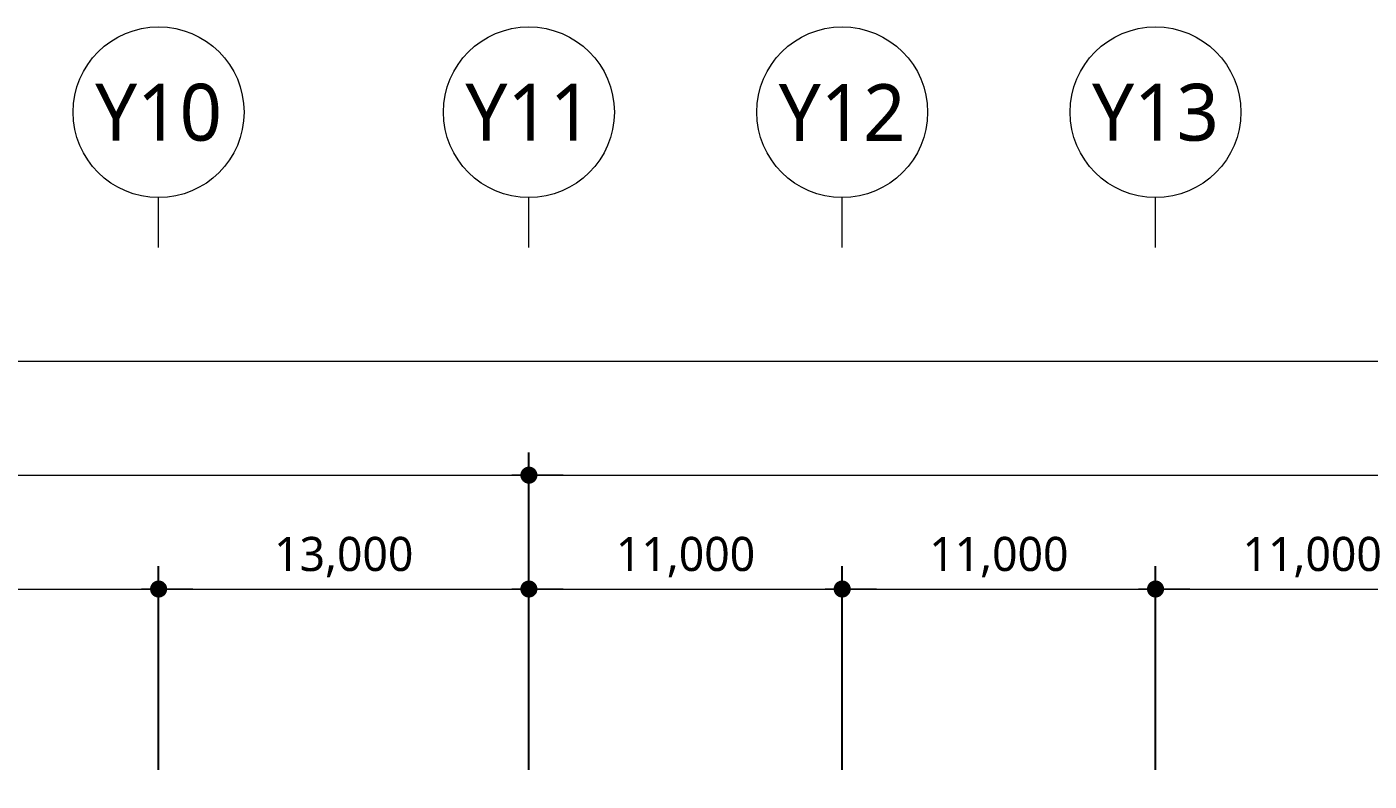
# Model space of a CAD drawing. Header units: millimetres. Extents: x 0 to 420000, y 0 to 297000.
# Drawn here: x 213387 to 260512, y 117000 to 143500 of the extents above; entities that cross this region are included whole.
import ezdxf
from ezdxf.enums import TextEntityAlignment as Align

# ---------------------------------------------------------------- set-up
doc = ezdxf.new("R2010")
doc.units = ezdxf.units.MM
doc.layers.get('Defpoints').update_dxf_attribs({"color": 140})
doc.layers.add('A-XXXX-NPLT', color=144, linetype='Continuous', lineweight=15, plot=False)
doc.styles.add('HY울릉도L', font='')
doc.styles.add('맑은고딕', font='')
doc.styles.get('HY울릉도L').set_extended_font_data('HYwulM')
doc.styles.get('맑은고딕').set_extended_font_data('Malgun Gothic')
doc.dimstyles.new('CDIM', dxfattribs={"dimtxt": 3, "dimasz": 1.5, "dimexe": 2, "dimexo": 1, "dimgap": 1, "dimtad": 1, "dimdec": 0, "dimrnd": 0.5, "dimzin": 0, "dimdsep": 32, "dimlunit": 6, "dimtxsty": 'HY울릉도L', "dimblk1": '_CIDOT', "dimblk2": '_CIDOT', "dimsah": 1, "dimcen": 5.5, "dimclrd": 2, "dimclre": 2, "dimclrt": 7, "dimadec": 0, "dimazin": 0, "dimtfac": 1, "dimtdec": 0, "dimtix": 1, "dimtmove": 2, "dimatfit": 1, "dimldrblk": '_CIDOT', "dimfxl": 1, "dimtolj": 1, "dimtzin": 0, "dimlwd": -1, "dimarcsym": 0})

# ---------------------------------------------------------------- blocks, each defined once
blk = doc.blocks.new('_CIDOT')
at = {"color": 0, "linetype": 'ByBlock'}
blk.add_line((2, 0), (-1, 0), dxfattribs=at)
at = {"color": 0, "linetype": 'ByBlock', "const_width": 0.5}
blk.add_lwpolyline([(-0.25, 0, 1), (0.25, 0, 1)], format="xyb", close=True, dxfattribs=at)
blk = doc.blocks.new('*D110')
at = {"layer": 'A-XXXX-NPLT', "lineweight": -2, "transparency": 16777216}
for p, q in [((202013, 117400), (202013, 124550)), ((218013, 117400), (218013, 124550))]:
    blk.add_line(p, q, dxfattribs=at)
at = {"layer": 'A-XXXX-NPLT', "transparency": 16777216}
blk.add_line((202613, 123750), (217413, 123750), dxfattribs=at)
at = {"layer": 'Defpoints', "color": 0, "transparency": 16777216}
for p in [(218013, 123750), (202013, 117000), (218013, 117000)]:
    blk.add_point(p, dxfattribs=at)
at = {"layer": 'A-XXXX-NPLT', "transparency": 16777216, "xscale": 600, "yscale": 600, "zscale": 600, "rotation": 180}
blk.add_blockref('_CIDOT', (202013, 123750), dxfattribs=at)
at = {"layer": 'A-XXXX-NPLT', "transparency": 16777216, "xscale": 600, "yscale": 600, "zscale": 600}
blk.add_blockref('_CIDOT', (218013, 123750), dxfattribs=at)
at = {"layer": 'A-XXXX-NPLT', "color": 3, "transparency": 16777216, "insert": (210013, 124874), "char_height": 1200, "attachment_point": 5, "style": '맑은고딕'}
blk.add_mtext('\\A1;16,000', dxfattribs=at)
blk = doc.blocks.new('*D111')
at = {"layer": 'A-XXXX-NPLT', "lineweight": -2, "transparency": 16777216}
for p, q in [((218013, 117400), (218013, 124550)), ((231013, 117400), (231013, 124550))]:
    blk.add_line(p, q, dxfattribs=at)
at = {"layer": 'A-XXXX-NPLT', "transparency": 16777216}
blk.add_line((218613, 123750), (230413, 123750), dxfattribs=at)
at = {"layer": 'Defpoints', "color": 0, "transparency": 16777216}
for p in [(231013, 123750), (218013, 117000), (231013, 117000)]:
    blk.add_point(p, dxfattribs=at)
at = {"layer": 'A-XXXX-NPLT', "transparency": 16777216, "xscale": 600, "yscale": 600, "zscale": 600, "rotation": 180}
blk.add_blockref('_CIDOT', (218013, 123750), dxfattribs=at)
at = {"layer": 'A-XXXX-NPLT', "transparency": 16777216, "xscale": 600, "yscale": 600, "zscale": 600}
blk.add_blockref('_CIDOT', (231013, 123750), dxfattribs=at)
at = {"layer": 'A-XXXX-NPLT', "color": 3, "transparency": 16777216, "insert": (224513, 124874), "char_height": 1200, "attachment_point": 5, "style": '맑은고딕'}
blk.add_mtext('\\A1;13,000', dxfattribs=at)
blk = doc.blocks.new('*D112')
at = {"layer": 'A-XXXX-NPLT', "lineweight": -2, "transparency": 16777216}
for p, q in [((231013, 117400), (231013, 124550)), ((242013, 117400), (242013, 124550))]:
    blk.add_line(p, q, dxfattribs=at)
at = {"layer": 'A-XXXX-NPLT', "transparency": 16777216}
blk.add_line((231613, 123750), (241413, 123750), dxfattribs=at)
at = {"layer": 'Defpoints', "color": 0, "transparency": 16777216}
for p in [(242013, 123750), (231013, 117000), (242013, 117000)]:
    blk.add_point(p, dxfattribs=at)
at = {"layer": 'A-XXXX-NPLT', "transparency": 16777216, "xscale": 600, "yscale": 600, "zscale": 600, "rotation": 180}
blk.add_blockref('_CIDOT', (231013, 123750), dxfattribs=at)
at = {"layer": 'A-XXXX-NPLT', "transparency": 16777216, "xscale": 600, "yscale": 600, "zscale": 600}
blk.add_blockref('_CIDOT', (242013, 123750), dxfattribs=at)
at = {"layer": 'A-XXXX-NPLT', "color": 3, "transparency": 16777216, "insert": (236513, 124874), "char_height": 1200, "attachment_point": 5, "style": '맑은고딕'}
blk.add_mtext('\\A1;11,000', dxfattribs=at)
blk = doc.blocks.new('*D113')
at = {"layer": 'A-XXXX-NPLT', "lineweight": -2, "transparency": 16777216}
for p, q in [((242013, 117400), (242013, 124550)), ((253013, 117400), (253013, 124550))]:
    blk.add_line(p, q, dxfattribs=at)
at = {"layer": 'A-XXXX-NPLT', "transparency": 16777216}
blk.add_line((242613, 123750), (252413, 123750), dxfattribs=at)
at = {"layer": 'Defpoints', "color": 0, "transparency": 16777216}
for p in [(253013, 123750), (242013, 117000), (253013, 117000)]:
    blk.add_point(p, dxfattribs=at)
at = {"layer": 'A-XXXX-NPLT', "transparency": 16777216, "xscale": 600, "yscale": 600, "zscale": 600, "rotation": 180}
blk.add_blockref('_CIDOT', (242013, 123750), dxfattribs=at)
at = {"layer": 'A-XXXX-NPLT', "transparency": 16777216, "xscale": 600, "yscale": 600, "zscale": 600}
blk.add_blockref('_CIDOT', (253013, 123750), dxfattribs=at)
at = {"layer": 'A-XXXX-NPLT', "color": 3, "transparency": 16777216, "insert": (247513, 124874), "char_height": 1200, "attachment_point": 5, "style": '맑은고딕'}
blk.add_mtext('\\A1;11,000', dxfattribs=at)
blk = doc.blocks.new('*D114')
at = {"layer": 'A-XXXX-NPLT', "lineweight": -2, "transparency": 16777216}
for p, q in [((253013, 117400), (253013, 124550)), ((264013, 117400), (264013, 124550))]:
    blk.add_line(p, q, dxfattribs=at)
at = {"layer": 'A-XXXX-NPLT', "transparency": 16777216}
blk.add_line((253613, 123750), (263413, 123750), dxfattribs=at)
at = {"layer": 'Defpoints', "color": 0, "transparency": 16777216}
for p in [(264013, 123750), (253013, 117000), (264013, 117000)]:
    blk.add_point(p, dxfattribs=at)
at = {"layer": 'A-XXXX-NPLT', "transparency": 16777216, "xscale": 600, "yscale": 600, "zscale": 600, "rotation": 180}
blk.add_blockref('_CIDOT', (253013, 123750), dxfattribs=at)
at = {"layer": 'A-XXXX-NPLT', "transparency": 16777216, "xscale": 600, "yscale": 600, "zscale": 600}
blk.add_blockref('_CIDOT', (264013, 123750), dxfattribs=at)
at = {"layer": 'A-XXXX-NPLT', "color": 3, "transparency": 16777216, "insert": (258513, 124874), "char_height": 1200, "attachment_point": 5, "style": '맑은고딕'}
blk.add_mtext('\\A1;11,000', dxfattribs=at)
blk = doc.blocks.new('*D120')
at = {"layer": 'A-XXXX-NPLT', "lineweight": -2, "transparency": 16777216}
for p, q in [((112013, 117400), (112013, 132550)), ((308013, 117400), (308013, 132550))]:
    blk.add_line(p, q, dxfattribs=at)
at = {"layer": 'A-XXXX-NPLT', "transparency": 16777216}
blk.add_line((112613, 131750), (307413, 131750), dxfattribs=at)
at = {"layer": 'Defpoints', "color": 0, "transparency": 16777216}
for p in [(308013, 131750), (112013, 117000), (308013, 117000)]:
    blk.add_point(p, dxfattribs=at)
at = {"layer": 'A-XXXX-NPLT', "transparency": 16777216, "xscale": 600, "yscale": 600, "zscale": 600, "rotation": 180}
blk.add_blockref('_CIDOT', (112013, 131750), dxfattribs=at)
at = {"layer": 'A-XXXX-NPLT', "transparency": 16777216, "xscale": 600, "yscale": 600, "zscale": 600}
blk.add_blockref('_CIDOT', (308013, 131750), dxfattribs=at)
at = {"layer": 'A-XXXX-NPLT', "color": 3, "transparency": 16777216, "insert": (210013, 132874), "char_height": 1200, "attachment_point": 5, "style": '맑은고딕'}
blk.add_mtext('\\A1;196,000', dxfattribs=at)
blk = doc.blocks.new('*D122')
at = {"layer": 'A-XXXX-NPLT', "lineweight": -2, "transparency": 16777216}
for p, q in [((189013, 117400), (189013, 128550)), ((231013, 117400), (231013, 128550))]:
    blk.add_line(p, q, dxfattribs=at)
at = {"layer": 'A-XXXX-NPLT', "transparency": 16777216}
blk.add_line((189613, 127750), (230413, 127750), dxfattribs=at)
at = {"layer": 'Defpoints', "color": 0, "transparency": 16777216}
for p in [(231013, 127750), (189013, 117000), (231013, 117000)]:
    blk.add_point(p, dxfattribs=at)
at = {"layer": 'A-XXXX-NPLT', "transparency": 16777216, "xscale": 600, "yscale": 600, "zscale": 600, "rotation": 180}
blk.add_blockref('_CIDOT', (189013, 127750), dxfattribs=at)
at = {"layer": 'A-XXXX-NPLT', "transparency": 16777216, "xscale": 600, "yscale": 600, "zscale": 600}
blk.add_blockref('_CIDOT', (231013, 127750), dxfattribs=at)
at = {"layer": 'A-XXXX-NPLT', "color": 3, "transparency": 16777216, "insert": (210013, 128871), "char_height": 1200, "attachment_point": 5, "style": '맑은고딕'}
blk.add_mtext('\\A1;42,000', dxfattribs=at)
blk = doc.blocks.new('*D123')
at = {"layer": 'A-XXXX-NPLT', "lineweight": -2, "transparency": 16777216}
for p, q in [((231013, 117400), (231013, 128550)), ((308013, 117400), (308013, 128550))]:
    blk.add_line(p, q, dxfattribs=at)
at = {"layer": 'A-XXXX-NPLT', "transparency": 16777216}
blk.add_line((231613, 127750), (307413, 127750), dxfattribs=at)
at = {"layer": 'Defpoints', "color": 0, "transparency": 16777216}
for p in [(308013, 127750), (231013, 117000), (308013, 117000)]:
    blk.add_point(p, dxfattribs=at)
at = {"layer": 'A-XXXX-NPLT', "transparency": 16777216, "xscale": 600, "yscale": 600, "zscale": 600, "rotation": 180}
blk.add_blockref('_CIDOT', (231013, 127750), dxfattribs=at)
at = {"layer": 'A-XXXX-NPLT', "transparency": 16777216, "xscale": 600, "yscale": 600, "zscale": 600}
blk.add_blockref('_CIDOT', (308013, 127750), dxfattribs=at)
at = {"layer": 'A-XXXX-NPLT', "color": 3, "transparency": 16777216, "insert": (269513, 128871), "char_height": 1200, "attachment_point": 5, "style": '맑은고딕'}
blk.add_mtext('\\A1;77,000', dxfattribs=at)

msp = doc.modelspace()

# ---------------------------------------------------------------- linework, layer by layer
at = {"layer": 'A-XXXX-NPLT'}
for p, q in [((218012.5, 135750), (218012.5, 137500)), ((231012.5, 135750), (231012.5, 137500)), ((242012.5, 135750), (242012.5, 137500)), ((253012.5, 135750), (253012.5, 137500))]:
    msp.add_line(p, q, dxfattribs=at)
for centre in [(218012.5, 140500), (231012.5, 140500), (242012.5, 140500), (253012.5, 140500)]:
    msp.add_circle(centre, 3000, dxfattribs=at)

# ---------------------------------------------------------------- texts
at = {"layer": 'A-XXXX-NPLT', "style": '맑은고딕'}
for s, p in [('Y10', (218012.5, 140500)), ('Y11', (231012.5, 140500)), ('Y12', (242012.5, 140500)), ('Y13', (253012.5, 140500))]:
    msp.add_text(s, height=2000, dxfattribs=at).set_placement(p, align=Align.MIDDLE)

# ---------------------------------------------------------------- dimensions: what is measured, and where the dimension line sits
at = {"layer": 'A-XXXX-NPLT'}
for p1, p2, distance, picture, middle in [((112012.5, 117000), (308012.5, 117000), 14750, '*D120', (210012.5, 132873.9)), ((189012.5, 117000), (231012.5, 117000), 10750, '*D122', (210012.5, 128870.7)), ((231012.5, 117000), (308012.5, 117000), 10750, '*D123', (269512.5, 128870.7)), ((202012.5, 117000), (218012.5, 117000), 6750, '*D110', (210012.5, 124873.9)), ((218012.5, 117000), (231012.5, 117000), 6750, '*D111', (224512.5, 124873.9)), ((231012.5, 117000), (242012.5, 117000), 6750, '*D112', (236512.5, 124873.9)), ((242012.5, 117000), (253012.5, 117000), 6750, '*D113', (247512.5, 124873.9)), ((253012.5, 117000), (264012.5, 117000), 6750, '*D114', (258512.5, 124873.9))]:
    dim = msp.add_aligned_dim(p1=p1, p2=p2, distance=distance, dimstyle='CDIM', override={"dimscale": 400, "dimtxsty": '맑은고딕', "dimclrd": 256, "dimclre": 256, "dimclrt": 3}, dxfattribs=at)
    dim.commit()
    dim.dimension.update_dxf_attribs({"geometry": picture, "text_midpoint": middle})

doc.saveas('drawing.dxf')
